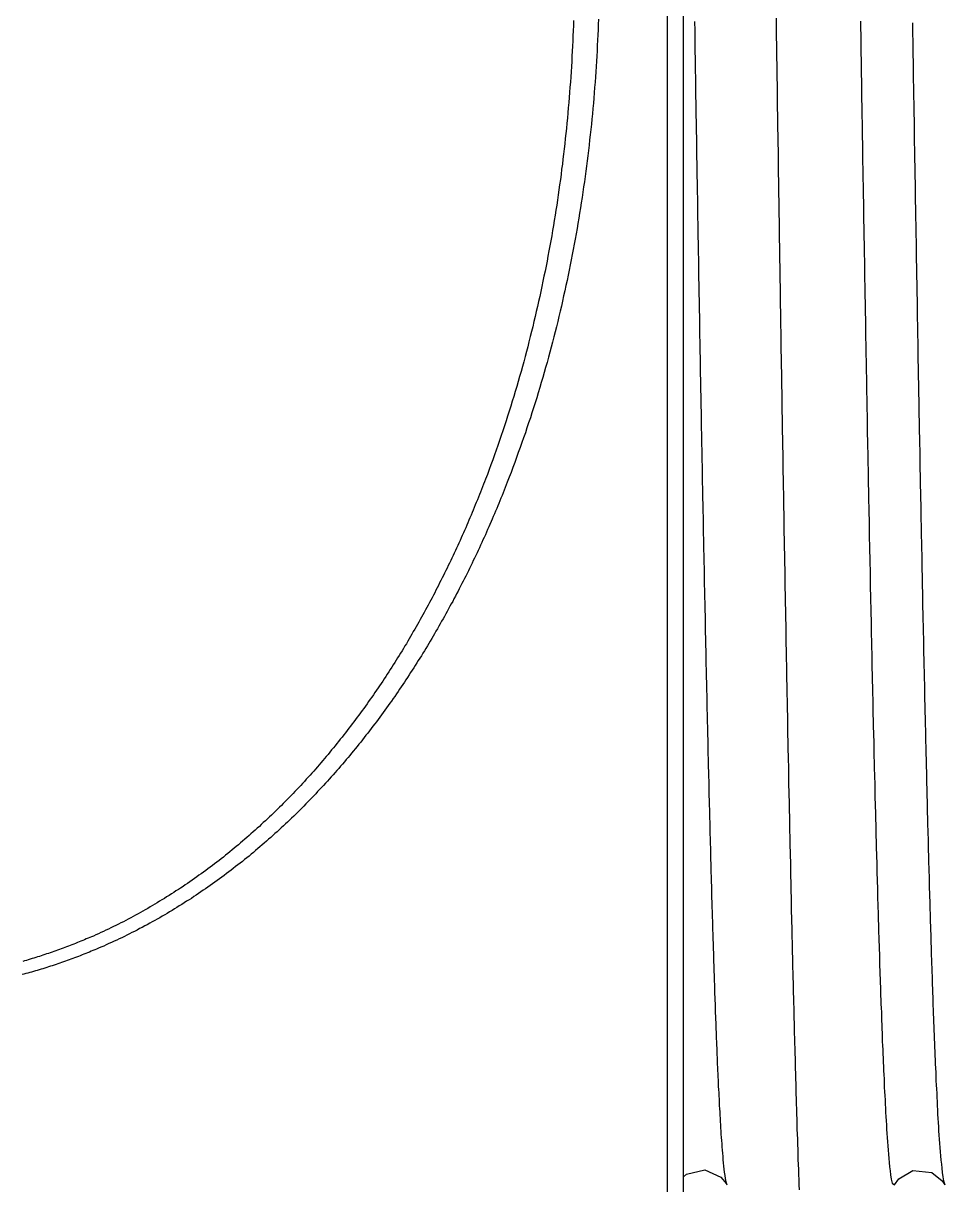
# Model space of a CAD drawing. Header units: millimetres. Extents: x 2213 to 82676, y 1050 to 28650.
# Drawn here: x 32560.68 to 32567.19, y 3473.01 to 3481.22 of the extents above; entities that cross this region are included whole.
import ezdxf

# ---------------------------------------------------------------- set-up
doc = ezdxf.new("R2010")
doc.units = ezdxf.units.MM
doc.header["$LTSCALE"] = 200
doc.linetypes.add('DASHED', pattern=[0.75, 0.5, -0.25])
doc.layers.add('A-FIX', color=5, linetype='Continuous')

# ---------------------------------------------------------------- blocks, each defined once
blk = doc.blocks.new('대변기 정면도')
at = {"linetype": 'Continuous'}
for p, q in [((14902.0583, 31284.0201), (14902.0583, 31326.2967)), ((14901.9442, 31284.2595), (14901.9442, 31326.0574))]:
    blk.add_line(p, q, dxfattribs=at)
at = {"linetype": 'DASHED'}
for points in [[(14901.2909, 31294.0467), (14901.2899, 31294.0107), (14901.2899, 31293.9747), (14901.2889, 31293.9397), (14901.2889, 31293.9037), (14901.2879, 31293.8677), (14901.2879, 31293.8327), (14901.2869, 31293.7967), (14901.2869, 31293.7607), (14901.2859, 31293.7257), (14901.2859, 31293.6897), (14901.2849, 31293.6537), (14901.2849, 31293.6177), (14901.2839, 31293.5827), (14901.2839, 31293.5467), (14901.2829, 31293.5107), (14901.2829, 31293.4757), (14901.2819, 31293.4397), (14901.2819, 31293.4037), (14901.2809, 31293.3687), (14901.2809, 31293.3327), (14901.2799, 31293.2967), (14901.2799, 31293.2617), (14901.2789, 31293.2257), (14901.2789, 31293.1897), (14901.2779, 31293.1547), (14901.2769, 31293.1187), (14901.2769, 31293.0827), (14901.2759, 31293.0477), (14901.2759, 31293.0117), (14901.2749, 31292.9757), (14901.2749, 31292.9407), (14901.2739, 31292.9047), (14901.2739, 31292.8687), (14901.2729, 31292.8337), (14901.2729, 31292.7977), (14901.2719, 31292.7617), (14901.2719, 31292.7267), (14901.2709, 31292.6907), (14901.2709, 31292.6547), (14901.2699, 31292.6197), (14901.2699, 31292.5837), (14901.2689, 31292.5477), (14901.2679, 31292.5127), (14901.2679, 31292.4767), (14901.2669, 31292.4407), (14901.2669, 31292.4057), (14901.2659, 31292.3697), (14901.2659, 31292.3337), (14901.2649, 31292.2987), (14901.2649, 31292.2627), (14901.2639, 31292.2267), (14901.2639, 31292.1917), (14901.2629, 31292.1557), (14901.2619, 31292.1197), (14901.2619, 31292.0847), (14901.2609, 31292.0487), (14901.2609, 31292.0127), (14901.2599, 31291.9777), (14901.2599, 31291.9417), (14901.2589, 31291.9057), (14901.2589, 31291.8707), (14901.2579, 31291.8347), (14901.2569, 31291.7987), (14901.2569, 31291.7637), (14901.2559, 31291.7277), (14901.2559, 31291.6917), (14901.2549, 31291.6567), (14901.2549, 31291.6207), (14901.2539, 31291.5847), (14901.2529, 31291.5497), (14901.2529, 31291.5137), (14901.2519, 31291.4777), (14901.2519, 31291.4427), (14901.2509, 31291.4067), (14901.2509, 31291.3707), (14901.2499, 31291.3357), (14901.2489, 31291.2997), (14901.2489, 31291.2637), (14901.2479, 31291.2277), (14901.2479, 31291.1927), (14901.2469, 31291.1567), (14901.2469, 31291.1207), (14901.2459, 31291.0857), (14901.2449, 31291.0497), (14901.2449, 31291.0137), (14901.2439, 31290.9787), (14901.2439, 31290.9427), (14901.2429, 31290.9067), (14901.2419, 31290.8717), (14901.2419, 31290.8357), (14901.2409, 31290.7997), (14901.2409, 31290.7647), (14901.2399, 31290.7287), (14901.2389, 31290.6927), (14901.2389, 31290.6577), (14901.2379, 31290.6217), (14901.2379, 31290.5857), (14901.2369, 31290.5507), (14901.2359, 31290.5147), (14901.2359, 31290.4787), (14901.2349, 31290.4437), (14901.2349, 31290.4077), (14901.2339, 31290.3717), (14901.2329, 31290.3367), (14901.2329, 31290.3007), (14901.2319, 31290.2647), (14901.2319, 31290.2297), (14901.2309, 31290.1937), (14901.2299, 31290.1577), (14901.2299, 31290.1227), (14901.2289, 31290.0867), (14901.2279, 31290.0507), (14901.2279, 31290.0157), (14901.2269, 31289.9797), (14901.2269, 31289.9437), (14901.2259, 31289.9087), (14901.2249, 31289.8727), (14901.2249, 31289.8367), (14901.2239, 31289.8017), (14901.2229, 31289.7657), (14901.2229, 31289.7297), (14901.2219, 31289.6947), (14901.2209, 31289.6587), (14901.2209, 31289.6227), (14901.2199, 31289.5877), (14901.2189, 31289.5517), (14901.2189, 31289.5157), (14901.2179, 31289.4807), (14901.2169, 31289.4447), (14901.2169, 31289.4087), (14901.2159, 31289.3737), (14901.2149, 31289.3377), (14901.2149, 31289.3017), (14901.2139, 31289.2667), (14901.2129, 31289.2307), (14901.2129, 31289.1947), (14901.2119, 31289.1597), (14901.2109, 31289.1237), (14901.2109, 31289.0877), (14901.2099, 31289.0527), (14901.2089, 31289.0167), (14901.2089, 31288.9807), (14901.2079, 31288.9457), (14901.2069, 31288.9097), (14901.2069, 31288.8737), (14901.2059, 31288.8387), (14901.2049, 31288.8027), (14901.2039, 31288.7667), (14901.2039, 31288.7317), (14901.2029, 31288.6957), (14901.2019, 31288.6597), (14901.2019, 31288.6247), (14901.2009, 31288.5887), (14901.1999, 31288.5527), (14901.1989, 31288.5177), (14901.1989, 31288.4817), (14901.1979, 31288.4457), (14901.1969, 31288.4107), (14901.1969, 31288.3747), (14901.1959, 31288.3387), (14901.1949, 31288.3037), (14901.1939, 31288.2677), (14901.1939, 31288.2317), (14901.1929, 31288.1967), (14901.1919, 31288.1607), (14901.1909, 31288.1247), (14901.1899, 31288.0897), (14901.1899, 31288.0537), (14901.1889, 31288.0177), (14901.1879, 31287.9827), (14901.1869, 31287.9467), (14901.1869, 31287.9107), (14901.1859, 31287.8757), (14901.1849, 31287.8397), (14901.1839, 31287.8037), (14901.1829, 31287.7687), (14901.1829, 31287.7327), (14901.1819, 31287.6967), (14901.1809, 31287.6617), (14901.1799, 31287.6257), (14901.1789, 31287.5897), (14901.1789, 31287.5547), (14901.1779, 31287.5187), (14901.1769, 31287.4827), (14901.1759, 31287.4477), (14901.1749, 31287.4117), (14901.1739, 31287.3757), (14901.1739, 31287.3407), (14901.1729, 31287.3047), (14901.1719, 31287.2687), (14901.1709, 31287.2337), (14901.1699, 31287.1977), (14901.1689, 31287.1617), (14901.1679, 31287.1267), (14901.1669, 31287.0907), (14901.1659, 31287.0547), (14901.1659, 31287.0197), (14901.1649, 31286.9837), (14901.1639, 31286.9477), (14901.1629, 31286.9127), (14901.1619, 31286.8767), (14901.1609, 31286.8407), (14901.1599, 31286.8057), (14901.1589, 31286.7697), (14901.1579, 31286.7337), (14901.1569, 31286.6987), (14901.1559, 31286.6627), (14901.1549, 31286.6267), (14901.1539, 31286.5917), (14901.1529, 31286.5557), (14901.1519, 31286.5197), (14901.1509, 31286.4847), (14901.1499, 31286.4487), (14901.1489, 31286.4127), (14901.1479, 31286.3777), (14901.1469, 31286.3417), (14901.1459, 31286.3057), (14901.1449, 31286.2707), (14901.1439, 31286.2347), (14901.1429, 31286.1987), (14901.1409, 31286.1637), (14901.1399, 31286.1277), (14901.1389, 31286.0917), (14901.1379, 31286.0567), (14901.1369, 31286.0207), (14901.1359, 31285.9847), (14901.1349, 31285.9497), (14901.1329, 31285.9137), (14901.1319, 31285.8777), (14901.1309, 31285.8427), (14901.1299, 31285.8067), (14901.1279, 31285.7707)], [(14900.3269, 31294.0147), (14900.3269, 31293.9847), (14900.3259, 31293.9557), (14900.3259, 31293.9257), (14900.3249, 31293.8967), (14900.3249, 31293.8667), (14900.3239, 31293.8377), (14900.3239, 31293.8077), (14900.3239, 31293.7787), (14900.3229, 31293.7487), (14900.3229, 31293.7187), (14900.3219, 31293.6897), (14900.3219, 31293.6597), (14900.3209, 31293.6307), (14900.3209, 31293.6007), (14900.3199, 31293.5717), (14900.3199, 31293.5417), (14900.3189, 31293.5127), (14900.3189, 31293.4827), (14900.3179, 31293.4537), (14900.3179, 31293.4237), (14900.3169, 31293.3937), (14900.3169, 31293.3647), (14900.3159, 31293.3347), (14900.3159, 31293.3057), (14900.3159, 31293.2757), (14900.3149, 31293.2467), (14900.3149, 31293.2167), (14900.3139, 31293.1877), (14900.3139, 31293.1577), (14900.3129, 31293.1287), (14900.3129, 31293.0987), (14900.3119, 31293.0687), (14900.3119, 31293.0397), (14900.3109, 31293.0097), (14900.3109, 31292.9807), (14900.3099, 31292.9507), (14900.3099, 31292.9217), (14900.3089, 31292.8917), (14900.3089, 31292.8627), (14900.3079, 31292.8327), (14900.3079, 31292.8037), (14900.3069, 31292.7737), (14900.3069, 31292.7447), (14900.3059, 31292.7147), (14900.3059, 31292.6847), (14900.3049, 31292.6557), (14900.3049, 31292.6257), (14900.3039, 31292.5967), (14900.3039, 31292.5667), (14900.3029, 31292.5377), (14900.3029, 31292.5077), (14900.3019, 31292.4787), (14900.3019, 31292.4487), (14900.3009, 31292.4197), (14900.3009, 31292.3897), (14900.2999, 31292.3597), (14900.2999, 31292.3307), (14900.2989, 31292.3007), (14900.2989, 31292.2717), (14900.2979, 31292.2417), (14900.2979, 31292.2127), (14900.2969, 31292.1827), (14900.2969, 31292.1537), (14900.2959, 31292.1237), (14900.2959, 31292.0947), (14900.2949, 31292.0647), (14900.2949, 31292.0357), (14900.2939, 31292.0057), (14900.2939, 31291.9757), (14900.2929, 31291.9467), (14900.2929, 31291.9167), (14900.2919, 31291.8877), (14900.2919, 31291.8577), (14900.2909, 31291.8287), (14900.2909, 31291.7987), (14900.2899, 31291.7697), (14900.2899, 31291.7397), (14900.2889, 31291.7107), (14900.2889, 31291.6807), (14900.2879, 31291.6507), (14900.2879, 31291.6217), (14900.2869, 31291.5917), (14900.2869, 31291.5627), (14900.2859, 31291.5327), (14900.2859, 31291.5037), (14900.2849, 31291.4737), (14900.2849, 31291.4447), (14900.2839, 31291.4147), (14900.2839, 31291.3857), (14900.2829, 31291.3557), (14900.2819, 31291.3267), (14900.2819, 31291.2967), (14900.2809, 31291.2667), (14900.2809, 31291.2377), (14900.2799, 31291.2077), (14900.2799, 31291.1787), (14900.2789, 31291.1487), (14900.2789, 31291.1197), (14900.2779, 31291.0897), (14900.2779, 31291.0607), (14900.2769, 31291.0307), (14900.2759, 31291.0017), (14900.2759, 31290.9717), (14900.2749, 31290.9417), (14900.2749, 31290.9127), (14900.2739, 31290.8827), (14900.2739, 31290.8537), (14900.2729, 31290.8237), (14900.2729, 31290.7947), (14900.2719, 31290.7647), (14900.2719, 31290.7357), (14900.2709, 31290.7057), (14900.2699, 31290.6767), (14900.2699, 31290.6467), (14900.2689, 31290.6177), (14900.2689, 31290.5877), (14900.2679, 31290.5577), (14900.2679, 31290.5287), (14900.2669, 31290.4987), (14900.2659, 31290.4697), (14900.2659, 31290.4397), (14900.2649, 31290.4107), (14900.2649, 31290.3807), (14900.2639, 31290.3517), (14900.2639, 31290.3217), (14900.2629, 31290.2927), (14900.2619, 31290.2627), (14900.2619, 31290.2327), (14900.2609, 31290.2037), (14900.2609, 31290.1737), (14900.2599, 31290.1447), (14900.2589, 31290.1147), (14900.2589, 31290.0857), (14900.2579, 31290.0557), (14900.2579, 31290.0267), (14900.2569, 31289.9967), (14900.2559, 31289.9677), (14900.2559, 31289.9377), (14900.2549, 31289.9087), (14900.2549, 31289.8787), (14900.2539, 31289.8487), (14900.2529, 31289.8197), (14900.2529, 31289.7897), (14900.2519, 31289.7607), (14900.2519, 31289.7307), (14900.2509, 31289.7017), (14900.2499, 31289.6717), (14900.2499, 31289.6427), (14900.2489, 31289.6127), (14900.2479, 31289.5837), (14900.2479, 31289.5537), (14900.2469, 31289.5247), (14900.2459, 31289.4947), (14900.2459, 31289.4647), (14900.2449, 31289.4357), (14900.2449, 31289.4057), (14900.2439, 31289.3767), (14900.2429, 31289.3467), (14900.2429, 31289.3177), (14900.2419, 31289.2877), (14900.2409, 31289.2587), (14900.2409, 31289.2287), (14900.2399, 31289.1997), (14900.2389, 31289.1697), (14900.2389, 31289.1407), (14900.2379, 31289.1107), (14900.2369, 31289.0807), (14900.2369, 31289.0517), (14900.2359, 31289.0217), (14900.2349, 31288.9927), (14900.2349, 31288.9627), (14900.2339, 31288.9337), (14900.2329, 31288.9037), (14900.2329, 31288.8747), (14900.2319, 31288.8447), (14900.2309, 31288.8157), (14900.2299, 31288.7857), (14900.2299, 31288.7567), (14900.2289, 31288.7267), (14900.2279, 31288.6967), (14900.2279, 31288.6677), (14900.2269, 31288.6377), (14900.2259, 31288.6087), (14900.2249, 31288.5787), (14900.2249, 31288.5497), (14900.2239, 31288.5197), (14900.2229, 31288.4907), (14900.2229, 31288.4607), (14900.2219, 31288.4317), (14900.2209, 31288.4017), (14900.2199, 31288.3727), (14900.2199, 31288.3427), (14900.2189, 31288.3127), (14900.2179, 31288.2837), (14900.2169, 31288.2537), (14900.2169, 31288.2247), (14900.2159, 31288.1947), (14900.2149, 31288.1657), (14900.2139, 31288.1357), (14900.2129, 31288.1067), (14900.2129, 31288.0767), (14900.2119, 31288.0477), (14900.2109, 31288.0177), (14900.2099, 31287.9887), (14900.2089, 31287.9587), (14900.2089, 31287.9297), (14900.2079, 31287.8997), (14900.2069, 31287.8697), (14900.2059, 31287.8407), (14900.2049, 31287.8107), (14900.2039, 31287.7817), (14900.2039, 31287.7517), (14900.2029, 31287.7227), (14900.2019, 31287.6927), (14900.2009, 31287.6637), (14900.1999, 31287.6337), (14900.1989, 31287.6047), (14900.1979, 31287.5747), (14900.1969, 31287.5457), (14900.1969, 31287.5157), (14900.1959, 31287.4857), (14900.1949, 31287.4567), (14900.1939, 31287.4267), (14900.1929, 31287.3977), (14900.1919, 31287.3677), (14900.1909, 31287.3387), (14900.1899, 31287.3087), (14900.1889, 31287.2797), (14900.1879, 31287.2497), (14900.1869, 31287.2207), (14900.1859, 31287.1907), (14900.1849, 31287.1617), (14900.1839, 31287.1317), (14900.1829, 31287.1027), (14900.1819, 31287.0727), (14900.1809, 31287.0437), (14900.1799, 31287.0137), (14900.1789, 31286.9837), (14900.1779, 31286.9547), (14900.1769, 31286.9247), (14900.1749, 31286.8957), (14900.1739, 31286.8657), (14900.1729, 31286.8367), (14900.1719, 31286.8067), (14900.1709, 31286.7777), (14900.1699, 31286.7477), (14900.1679, 31286.7187), (14900.1669, 31286.6887), (14900.1659, 31286.6597), (14900.1649, 31286.6297), (14900.1629, 31286.6007), (14900.1619, 31286.5707), (14900.1609, 31286.5417), (14900.1589, 31286.5117), (14900.1579, 31286.4827), (14900.1559, 31286.4527), (14900.1549, 31286.4237), (14900.1529, 31286.3937), (14900.1519, 31286.3647), (14900.1499, 31286.3347), (14900.1489, 31286.3057), (14900.1469, 31286.2757), (14900.1449, 31286.2467), (14900.1429, 31286.2167), (14900.1419, 31286.1877), (14900.1399, 31286.1577), (14900.1379, 31286.1287), (14900.1359, 31286.0987), (14900.1339, 31286.0697), (14900.1309, 31286.0397), (14900.1289, 31286.0107), (14900.1259, 31285.9807), (14900.1229, 31285.9517), (14900.1199, 31285.9227), (14900.1159, 31285.8937), (14900.1119, 31285.8637), (14900.1079, 31285.8347), (14900.0989, 31285.8067)], [(14900.6949, 31294.0267), (14900.6939, 31293.9967), (14900.6939, 31293.9677), (14900.6929, 31293.9377), (14900.6929, 31293.9087), (14900.6919, 31293.8787), (14900.6919, 31293.8487), (14900.6909, 31293.8197), (14900.6909, 31293.7897), (14900.6899, 31293.7607), (14900.6899, 31293.7307), (14900.6899, 31293.7017), (14900.6889, 31293.6717), (14900.6889, 31293.6427), (14900.6879, 31293.6127), (14900.6879, 31293.5837), (14900.6869, 31293.5537), (14900.6869, 31293.5237), (14900.6859, 31293.4947), (14900.6859, 31293.4647), (14900.6849, 31293.4357), (14900.6849, 31293.4057), (14900.6839, 31293.3767), (14900.6839, 31293.3467), (14900.6829, 31293.3177), (14900.6829, 31293.2877), (14900.6829, 31293.2587), (14900.6819, 31293.2287), (14900.6819, 31293.1987), (14900.6809, 31293.1697), (14900.6809, 31293.1397), (14900.6799, 31293.1107), (14900.6799, 31293.0807), (14900.6789, 31293.0517), (14900.6789, 31293.0217), (14900.6779, 31292.9927), (14900.6779, 31292.9627), (14900.6769, 31292.9337), (14900.6769, 31292.9037), (14900.6759, 31292.8747), (14900.6759, 31292.8447), (14900.6749, 31292.8147), (14900.6749, 31292.7857), (14900.6739, 31292.7557), (14900.6739, 31292.7267), (14900.6729, 31292.6967), (14900.6729, 31292.6677), (14900.6719, 31292.6377), (14900.6719, 31292.6087), (14900.6709, 31292.5787), (14900.6709, 31292.5497), (14900.6699, 31292.5197), (14900.6699, 31292.4897), (14900.6689, 31292.4607), (14900.6689, 31292.4307), (14900.6679, 31292.4017), (14900.6679, 31292.3717), (14900.6669, 31292.3427), (14900.6669, 31292.3127), (14900.6659, 31292.2837), (14900.6659, 31292.2537), (14900.6649, 31292.2247), (14900.6649, 31292.1947), (14900.6639, 31292.1657), (14900.6639, 31292.1357), (14900.6629, 31292.1057), (14900.6629, 31292.0767), (14900.6619, 31292.0467), (14900.6619, 31292.0177), (14900.6609, 31291.9877), (14900.6609, 31291.9587), (14900.6599, 31291.9287), (14900.6599, 31291.8997), (14900.6589, 31291.8697), (14900.6589, 31291.8407), (14900.6579, 31291.8107), (14900.6579, 31291.7807), (14900.6569, 31291.7517), (14900.6569, 31291.7217), (14900.6559, 31291.6927), (14900.6559, 31291.6627), (14900.6549, 31291.6337), (14900.6549, 31291.6037), (14900.6539, 31291.5747), (14900.6539, 31291.5447), (14900.6529, 31291.5157), (14900.6529, 31291.4857), (14900.6519, 31291.4567), (14900.6519, 31291.4267), (14900.6509, 31291.3967), (14900.6499, 31291.3677), (14900.6499, 31291.3377), (14900.6489, 31291.3087), (14900.6489, 31291.2787), (14900.6479, 31291.2497), (14900.6479, 31291.2197), (14900.6469, 31291.1907), (14900.6469, 31291.1607), (14900.6459, 31291.1317), (14900.6459, 31291.1017), (14900.6449, 31291.0717), (14900.6449, 31291.0427), (14900.6439, 31291.0127), (14900.6429, 31290.9837), (14900.6429, 31290.9537), (14900.6419, 31290.9247), (14900.6419, 31290.8947), (14900.6409, 31290.8657), (14900.6409, 31290.8357), (14900.6399, 31290.8067), (14900.6399, 31290.7767), (14900.6389, 31290.7477), (14900.6379, 31290.7177), (14900.6379, 31290.6877), (14900.6369, 31290.6587), (14900.6369, 31290.6287), (14900.6359, 31290.5997), (14900.6359, 31290.5697), (14900.6349, 31290.5407), (14900.6339, 31290.5107), (14900.6339, 31290.4817), (14900.6329, 31290.4517), (14900.6329, 31290.4227), (14900.6319, 31290.3927), (14900.6319, 31290.3627), (14900.6309, 31290.3337), (14900.6299, 31290.3037), (14900.6299, 31290.2747), (14900.6289, 31290.2447), (14900.6289, 31290.2157), (14900.6279, 31290.1857), (14900.6269, 31290.1567), (14900.6269, 31290.1267), (14900.6259, 31290.0977), (14900.6259, 31290.0677), (14900.6249, 31290.0387), (14900.6249, 31290.0087), (14900.6239, 31289.9787), (14900.6229, 31289.9497), (14900.6229, 31289.9197), (14900.6219, 31289.8907), (14900.6209, 31289.8607), (14900.6209, 31289.8317), (14900.6199, 31289.8017), (14900.6199, 31289.7727), (14900.6189, 31289.7427), (14900.6179, 31289.7137), (14900.6179, 31289.6837), (14900.6169, 31289.6547), (14900.6169, 31289.6247), (14900.6159, 31289.5947), (14900.6149, 31289.5657), (14900.6149, 31289.5357), (14900.6139, 31289.5067), (14900.6129, 31289.4767), (14900.6129, 31289.4477), (14900.6119, 31289.4177), (14900.6109, 31289.3887), (14900.6109, 31289.3587), (14900.6099, 31289.3297), (14900.6099, 31289.2997), (14900.6089, 31289.2707), (14900.6079, 31289.2407), (14900.6079, 31289.2107), (14900.6069, 31289.1817), (14900.6059, 31289.1517), (14900.6059, 31289.1227), (14900.6049, 31289.0927), (14900.6039, 31289.0637), (14900.6039, 31289.0337), (14900.6029, 31289.0047), (14900.6019, 31288.9747), (14900.6009, 31288.9457), (14900.6009, 31288.9157), (14900.5999, 31288.8867), (14900.5989, 31288.8567), (14900.5989, 31288.8267), (14900.5979, 31288.7977), (14900.5969, 31288.7677), (14900.5969, 31288.7387), (14900.5959, 31288.7087), (14900.5949, 31288.6797), (14900.5939, 31288.6497), (14900.5939, 31288.6207), (14900.5929, 31288.5907), (14900.5919, 31288.5617), (14900.5919, 31288.5317), (14900.5909, 31288.5027), (14900.5899, 31288.4727), (14900.5889, 31288.4427), (14900.5889, 31288.4137), (14900.5879, 31288.3837), (14900.5869, 31288.3547), (14900.5859, 31288.3247), (14900.5859, 31288.2957), (14900.5849, 31288.2657), (14900.5839, 31288.2367), (14900.5829, 31288.2067), (14900.5829, 31288.1777), (14900.5819, 31288.1477), (14900.5809, 31288.1187), (14900.5799, 31288.0887), (14900.5789, 31288.0587), (14900.5789, 31288.0297), (14900.5779, 31287.9997), (14900.5769, 31287.9707), (14900.5759, 31287.9407), (14900.5749, 31287.9117), (14900.5749, 31287.8817), (14900.5739, 31287.8527), (14900.5729, 31287.8227), (14900.5719, 31287.7937), (14900.5709, 31287.7637), (14900.5699, 31287.7347), (14900.5689, 31287.7047), (14900.5689, 31287.6757), (14900.5679, 31287.6457), (14900.5669, 31287.6157), (14900.5659, 31287.5867), (14900.5649, 31287.5567), (14900.5639, 31287.5277), (14900.5629, 31287.4977), (14900.5619, 31287.4687), (14900.5609, 31287.4387), (14900.5599, 31287.4097), (14900.5599, 31287.3797), (14900.5589, 31287.3507), (14900.5579, 31287.3207), (14900.5569, 31287.2917), (14900.5559, 31287.2617), (14900.5549, 31287.2327), (14900.5539, 31287.2027), (14900.5529, 31287.1727), (14900.5519, 31287.1437), (14900.5509, 31287.1137), (14900.5499, 31287.0847), (14900.5489, 31287.0547), (14900.5469, 31287.0257), (14900.5459, 31286.9957), (14900.5449, 31286.9667), (14900.5439, 31286.9367), (14900.5429, 31286.9077), (14900.5419, 31286.8777), (14900.5409, 31286.8487), (14900.5399, 31286.8187), (14900.5389, 31286.7897), (14900.5369, 31286.7597), (14900.5359, 31286.7307), (14900.5349, 31286.7007), (14900.5339, 31286.6717), (14900.5319, 31286.6417), (14900.5309, 31286.6127), (14900.5299, 31286.5827), (14900.5279, 31286.5537), (14900.5269, 31286.5237), (14900.5259, 31286.4937), (14900.5239, 31286.4647), (14900.5229, 31286.4347), (14900.5209, 31286.4057), (14900.5199, 31286.3757), (14900.5179, 31286.3467), (14900.5169, 31286.3167), (14900.5149, 31286.2877), (14900.5129, 31286.2577), (14900.5109, 31286.2287), (14900.5099, 31286.1987), (14900.5079, 31286.1697), (14900.5059, 31286.1397), (14900.5039, 31286.1107), (14900.5019, 31286.0817), (14900.4989, 31286.0517), (14900.4969, 31286.0227), (14900.4939, 31285.9927), (14900.4919, 31285.9637), (14900.4889, 31285.9337), (14900.4849, 31285.9047), (14900.4819, 31285.8757), (14900.4769, 31285.8457), (14900.4709, 31285.8177), (14900.4539, 31285.8067)], [(14902.5459, 31294.0397), (14902.5469, 31294.0027), (14902.5489, 31293.9657), (14902.5499, 31293.9287), (14902.5519, 31293.8907), (14902.5539, 31293.8537), (14902.5559, 31293.8167), (14902.5579, 31293.7797), (14902.5599, 31293.7427), (14902.5619, 31293.7057), (14902.5649, 31293.6687), (14902.5669, 31293.6317), (14902.5699, 31293.5947), (14902.5729, 31293.5567), (14902.5759, 31293.5197), (14902.5789, 31293.4827), (14902.5819, 31293.4457), (14902.5849, 31293.4087), (14902.5889, 31293.3717), (14902.5919, 31293.3347), (14902.5959, 31293.2977), (14902.5999, 31293.2607), (14902.6039, 31293.2237), (14902.6079, 31293.1867), (14902.6119, 31293.1497), (14902.6159, 31293.1127), (14902.6209, 31293.0757), (14902.6259, 31293.0387), (14902.6299, 31293.0017), (14902.6349, 31292.9657), (14902.6399, 31292.9287), (14902.6449, 31292.8917), (14902.6509, 31292.8547), (14902.6559, 31292.8177), (14902.6609, 31292.7807), (14902.6669, 31292.7437), (14902.6729, 31292.7077), (14902.6789, 31292.6707), (14902.6849, 31292.6337), (14902.6909, 31292.5967), (14902.6969, 31292.5607), (14902.7039, 31292.5237), (14902.7099, 31292.4867), (14902.7169, 31292.4507), (14902.7239, 31292.4137), (14902.7309, 31292.3767), (14902.7379, 31292.3407), (14902.7449, 31292.3037), (14902.7529, 31292.2677), (14902.7599, 31292.2307), (14902.7679, 31292.1947), (14902.7759, 31292.1577), (14902.7829, 31292.1217), (14902.7919, 31292.0857), (14902.7999, 31292.0487), (14902.8079, 31292.0127), (14902.8169, 31291.9767), (14902.8249, 31291.9407), (14902.8339, 31291.9037), (14902.8429, 31291.8677), (14902.8519, 31291.8317), (14902.8609, 31291.7957), (14902.8699, 31291.7597), (14902.8799, 31291.7237), (14902.8889, 31291.6877), (14902.8989, 31291.6517), (14902.9089, 31291.6157), (14902.9189, 31291.5797), (14902.9289, 31291.5447), (14902.9389, 31291.5087), (14902.9499, 31291.4727), (14902.9609, 31291.4377), (14902.9709, 31291.4017), (14902.9819, 31291.3657), (14902.9929, 31291.3307), (14903.0039, 31291.2947), (14903.0159, 31291.2597), (14903.0269, 31291.2247), (14903.0389, 31291.1887), (14903.0509, 31291.1537), (14903.0619, 31291.1187), (14903.0749, 31291.0837), (14903.0869, 31291.0487), (14903.0989, 31291.0137), (14903.1119, 31290.9787), (14903.1239, 31290.9437), (14903.1369, 31290.9087), (14903.1499, 31290.8737), (14903.1629, 31290.8387), (14903.1759, 31290.8047), (14903.1899, 31290.7697)], [(14902.7219, 31294.0317), (14902.7229, 31293.9957), (14902.7249, 31293.9587), (14902.7259, 31293.9227), (14902.7279, 31293.8867), (14902.7289, 31293.8497), (14902.7309, 31293.8137), (14902.7329, 31293.7777), (14902.7349, 31293.7407), (14902.7369, 31293.7047), (14902.7389, 31293.6687), (14902.7419, 31293.6317), (14902.7439, 31293.5957), (14902.7469, 31293.5597), (14902.7499, 31293.5227), (14902.7529, 31293.4867), (14902.7559, 31293.4507), (14902.7589, 31293.4137), (14902.7619, 31293.3777), (14902.7649, 31293.3417), (14902.7689, 31293.3057), (14902.7719, 31293.2687), (14902.7759, 31293.2327), (14902.7799, 31293.1967), (14902.7839, 31293.1607), (14902.7879, 31293.1237), (14902.7919, 31293.0877), (14902.7969, 31293.0517), (14902.8009, 31293.0157), (14902.8059, 31292.9797), (14902.8099, 31292.9437), (14902.8149, 31292.9067), (14902.8199, 31292.8707), (14902.8249, 31292.8347), (14902.8299, 31292.7987), (14902.8359, 31292.7627), (14902.8409, 31292.7267), (14902.8469, 31292.6907), (14902.8519, 31292.6547), (14902.8579, 31292.6187), (14902.8639, 31292.5827), (14902.8699, 31292.5467), (14902.8759, 31292.5107), (14902.8829, 31292.4747), (14902.8889, 31292.4387), (14902.8959, 31292.4027), (14902.9029, 31292.3667), (14902.9089, 31292.3317), (14902.9159, 31292.2957), (14902.9229, 31292.2597), (14902.9309, 31292.2237), (14902.9379, 31292.1887), (14902.9459, 31292.1527), (14902.9529, 31292.1167), (14902.9609, 31292.0817), (14902.9689, 31292.0457), (14902.9769, 31292.0097), (14902.9849, 31291.9747), (14902.9929, 31291.9387), (14903.0019, 31291.9037), (14903.0099, 31291.8677), (14903.0189, 31291.8327), (14903.0279, 31291.7977), (14903.0369, 31291.7617), (14903.0459, 31291.7267), (14903.0549, 31291.6917), (14903.0639, 31291.6567), (14903.0739, 31291.6207), (14903.0829, 31291.5857), (14903.0929, 31291.5507), (14903.1029, 31291.5157), (14903.1129, 31291.4807), (14903.1229, 31291.4457), (14903.1339, 31291.4107), (14903.1439, 31291.3757), (14903.1549, 31291.3407), (14903.1659, 31291.3067), (14903.1759, 31291.2717), (14903.1879, 31291.2367), (14903.1989, 31291.2027), (14903.2099, 31291.1677), (14903.2209, 31291.1327), (14903.2329, 31291.0987), (14903.2449, 31291.0647), (14903.2569, 31291.0297), (14903.2689, 31290.9957), (14903.2809, 31290.9617), (14903.2929, 31290.9267), (14903.3059, 31290.8927), (14903.3179, 31290.8587), (14903.3309, 31290.8247), (14903.3439, 31290.7907)], [(14901.8669, 31294.0237), (14901.8669, 31294.0017), (14901.8659, 31293.9787), (14901.8659, 31293.9567), (14901.8659, 31293.9337), (14901.8649, 31293.9107), (14901.8649, 31293.8887), (14901.8649, 31293.8657), (14901.8639, 31293.8437), (14901.8639, 31293.8207), (14901.8639, 31293.7987), (14901.8629, 31293.7757), (14901.8629, 31293.7537), (14901.8629, 31293.7307), (14901.8619, 31293.7087), (14901.8619, 31293.6857), (14901.8619, 31293.6637), (14901.8609, 31293.6407), (14901.8609, 31293.6187), (14901.8599, 31293.5957), (14901.8599, 31293.5737), (14901.8599, 31293.5507), (14901.8589, 31293.5287), (14901.8589, 31293.5057), (14901.8589, 31293.4827), (14901.8579, 31293.4607), (14901.8579, 31293.4377), (14901.8579, 31293.4157), (14901.8569, 31293.3927), (14901.8569, 31293.3707), (14901.8569, 31293.3477), (14901.8559, 31293.3257), (14901.8559, 31293.3027), (14901.8549, 31293.2807), (14901.8549, 31293.2577), (14901.8549, 31293.2357), (14901.8539, 31293.2127), (14901.8539, 31293.1907), (14901.8539, 31293.1677), (14901.8529, 31293.1457), (14901.8529, 31293.1227), (14901.8529, 31293.1007), (14901.8519, 31293.0777), (14901.8519, 31293.0547), (14901.8509, 31293.0327), (14901.8509, 31293.0097), (14901.8509, 31292.9877), (14901.8499, 31292.9647), (14901.8499, 31292.9427), (14901.8499, 31292.9197), (14901.8489, 31292.8977), (14901.8489, 31292.8747), (14901.8489, 31292.8527), (14901.8479, 31292.8297), (14901.8479, 31292.8077), (14901.8469, 31292.7847), (14901.8469, 31292.7627), (14901.8469, 31292.7397), (14901.8459, 31292.7177), (14901.8459, 31292.6947), (14901.8459, 31292.6727), (14901.8449, 31292.6497), (14901.8449, 31292.6267), (14901.8439, 31292.6047), (14901.8439, 31292.5817), (14901.8439, 31292.5597), (14901.8429, 31292.5367), (14901.8429, 31292.5147), (14901.8429, 31292.4917), (14901.8419, 31292.4697), (14901.8419, 31292.4467), (14901.8409, 31292.4247), (14901.8409, 31292.4017), (14901.8409, 31292.3797), (14901.8399, 31292.3567), (14901.8399, 31292.3347), (14901.8399, 31292.3117), (14901.8389, 31292.2897), (14901.8389, 31292.2667), (14901.8379, 31292.2447), (14901.8379, 31292.2217), (14901.8379, 31292.1987), (14901.8369, 31292.1767), (14901.8369, 31292.1537), (14901.8359, 31292.1317), (14901.8359, 31292.1087), (14901.8359, 31292.0867), (14901.8349, 31292.0637), (14901.8349, 31292.0417), (14901.8349, 31292.0187), (14901.8339, 31291.9967), (14901.8339, 31291.9737), (14901.8329, 31291.9517), (14901.8329, 31291.9287), (14901.8329, 31291.9067), (14901.8319, 31291.8837), (14901.8319, 31291.8617), (14901.8309, 31291.8387), (14901.8309, 31291.8167), (14901.8309, 31291.7937), (14901.8299, 31291.7707), (14901.8299, 31291.7487), (14901.8289, 31291.7257), (14901.8289, 31291.7037), (14901.8289, 31291.6807), (14901.8279, 31291.6587), (14901.8279, 31291.6357), (14901.8269, 31291.6137), (14901.8269, 31291.5907), (14901.8269, 31291.5687), (14901.8259, 31291.5457), (14901.8259, 31291.5237), (14901.8249, 31291.5007), (14901.8249, 31291.4787), (14901.8249, 31291.4557), (14901.8239, 31291.4337), (14901.8239, 31291.4107), (14901.8229, 31291.3887), (14901.8229, 31291.3657), (14901.8229, 31291.3437), (14901.8219, 31291.3207), (14901.8219, 31291.2977), (14901.8209, 31291.2757), (14901.8209, 31291.2527), (14901.8209, 31291.2307), (14901.8199, 31291.2077), (14901.8199, 31291.1857), (14901.8189, 31291.1627), (14901.8189, 31291.1407), (14901.8179, 31291.1177), (14901.8179, 31291.0957), (14901.8179, 31291.0727), (14901.8169, 31291.0507), (14901.8169, 31291.0277), (14901.8159, 31291.0057), (14901.8159, 31290.9827), (14901.8159, 31290.9607), (14901.8149, 31290.9377), (14901.8149, 31290.9157), (14901.8139, 31290.8927), (14901.8139, 31290.8697), (14901.8129, 31290.8477), (14901.8129, 31290.8247), (14901.8129, 31290.8027), (14901.8119, 31290.7797), (14901.8119, 31290.7577), (14901.8109, 31290.7347), (14901.8109, 31290.7127), (14901.8099, 31290.6897), (14901.8099, 31290.6677), (14901.8099, 31290.6447), (14901.8089, 31290.6227), (14901.8089, 31290.5997), (14901.8079, 31290.5777), (14901.8079, 31290.5547), (14901.8069, 31290.5327), (14901.8069, 31290.5097), (14901.8069, 31290.4877), (14901.8059, 31290.4647), (14901.8059, 31290.4417), (14901.8049, 31290.4197), (14901.8049, 31290.3967), (14901.8039, 31290.3747), (14901.8039, 31290.3517), (14901.8029, 31290.3297), (14901.8029, 31290.3067), (14901.8029, 31290.2847), (14901.8019, 31290.2617), (14901.8019, 31290.2397), (14901.8009, 31290.2167), (14901.8009, 31290.1947), (14901.7999, 31290.1717), (14901.7999, 31290.1497), (14901.7989, 31290.1267), (14901.7989, 31290.1047), (14901.7989, 31290.0817), (14901.7979, 31290.0597), (14901.7979, 31290.0367), (14901.7969, 31290.0147), (14901.7969, 31289.9917), (14901.7959, 31289.9687), (14901.7959, 31289.9467), (14901.7949, 31289.9237), (14901.7949, 31289.9017), (14901.7939, 31289.8787), (14901.7939, 31289.8567), (14901.7929, 31289.8337), (14901.7929, 31289.8117), (14901.7929, 31289.7887), (14901.7919, 31289.7667), (14901.7919, 31289.7437), (14901.7909, 31289.7217), (14901.7909, 31289.6987), (14901.7899, 31289.6767), (14901.7899, 31289.6537), (14901.7889, 31289.6317), (14901.7889, 31289.6087), (14901.7879, 31289.5867), (14901.7879, 31289.5637), (14901.7869, 31289.5417), (14901.7869, 31289.5187), (14901.7859, 31289.4957), (14901.7859, 31289.4737), (14901.7849, 31289.4507), (14901.7849, 31289.4287), (14901.7839, 31289.4057), (14901.7839, 31289.3837), (14901.7829, 31289.3607), (14901.7829, 31289.3387), (14901.7819, 31289.3157), (14901.7819, 31289.2937), (14901.7809, 31289.2707), (14901.7809, 31289.2487), (14901.7799, 31289.2257), (14901.7799, 31289.2037), (14901.7789, 31289.1807), (14901.7789, 31289.1587), (14901.7779, 31289.1357), (14901.7779, 31289.1137), (14901.7769, 31289.0907), (14901.7769, 31289.0687), (14901.7759, 31289.0457), (14901.7759, 31289.0227), (14901.7749, 31289.0007), (14901.7749, 31288.9777), (14901.7739, 31288.9557), (14901.7739, 31288.9327), (14901.7729, 31288.9107), (14901.7729, 31288.8877), (14901.7719, 31288.8657), (14901.7719, 31288.8427), (14901.7709, 31288.8207), (14901.7709, 31288.7977), (14901.7699, 31288.7757), (14901.7699, 31288.7527), (14901.7689, 31288.7307), (14901.7679, 31288.7077), (14901.7679, 31288.6857), (14901.7669, 31288.6627), (14901.7669, 31288.6407), (14901.7659, 31288.6177), (14901.7659, 31288.5957), (14901.7649, 31288.5727), (14901.7649, 31288.5497), (14901.7639, 31288.5277), (14901.7629, 31288.5047), (14901.7629, 31288.4827), (14901.7619, 31288.4597), (14901.7619, 31288.4377), (14901.7609, 31288.4147), (14901.7609, 31288.3927), (14901.7599, 31288.3697), (14901.7599, 31288.3477), (14901.7589, 31288.3247), (14901.7579, 31288.3027), (14901.7579, 31288.2797), (14901.7569, 31288.2577), (14901.7569, 31288.2347), (14901.7559, 31288.2127), (14901.7549, 31288.1897), (14901.7549, 31288.1677), (14901.7539, 31288.1447), (14901.7539, 31288.1227), (14901.7529, 31288.0997), (14901.7519, 31288.0777), (14901.7519, 31288.0547), (14901.7509, 31288.0317), (14901.7509, 31288.0097), (14901.7499, 31287.9867), (14901.7489, 31287.9647), (14901.7489, 31287.9417), (14901.7479, 31287.9197), (14901.7479, 31287.8967), (14901.7469, 31287.8747), (14901.7459, 31287.8517), (14901.7459, 31287.8297), (14901.7449, 31287.8067), (14901.7439, 31287.7847), (14901.7439, 31287.7617), (14901.7429, 31287.7397), (14901.7419, 31287.7167), (14901.7419, 31287.6947), (14901.7409, 31287.6717), (14901.7399, 31287.6497), (14901.7399, 31287.6267), (14901.7389, 31287.6047), (14901.7379, 31287.5817), (14901.7379, 31287.5597), (14901.7369, 31287.5367), (14901.7359, 31287.5147), (14901.7359, 31287.4917), (14901.7349, 31287.4687), (14901.7339, 31287.4467), (14901.7329, 31287.4237), (14901.7329, 31287.4017), (14901.7319, 31287.3787), (14901.7309, 31287.3567), (14901.7309, 31287.3337), (14901.7299, 31287.3117), (14901.7289, 31287.2887), (14901.7279, 31287.2667), (14901.7279, 31287.2437), (14901.7269, 31287.2217), (14901.7259, 31287.1987), (14901.7249, 31287.1767), (14901.7249, 31287.1537), (14901.7239, 31287.1317), (14901.7229, 31287.1087), (14901.7219, 31287.0867), (14901.7209, 31287.0637), (14901.7209, 31287.0417), (14901.7199, 31287.0187), (14901.7189, 31286.9967), (14901.7179, 31286.9737), (14901.7169, 31286.9517), (14901.7159, 31286.9287), (14901.7159, 31286.9067), (14901.7149, 31286.8837), (14901.7139, 31286.8617), (14901.7129, 31286.8387), (14901.7119, 31286.8167), (14901.7109, 31286.7937), (14901.7099, 31286.7707), (14901.7089, 31286.7487), (14901.7089, 31286.7257), (14901.7079, 31286.7037), (14901.7069, 31286.6807), (14901.7059, 31286.6587), (14901.7049, 31286.6357), (14901.7039, 31286.6137), (14901.7029, 31286.5907), (14901.7019, 31286.5687), (14901.7009, 31286.5457), (14901.6999, 31286.5237), (14901.6989, 31286.5007), (14901.6969, 31286.4787), (14901.6959, 31286.4557), (14901.6949, 31286.4337), (14901.6939, 31286.4107), (14901.6929, 31286.3887), (14901.6919, 31286.3657), (14901.6909, 31286.3437), (14901.6889, 31286.3207), (14901.6879, 31286.2987), (14901.6869, 31286.2757), (14901.6859, 31286.2537), (14901.6839, 31286.2307), (14901.6829, 31286.2087), (14901.6809, 31286.1857), (14901.6799, 31286.1637), (14901.6779, 31286.1407), (14901.6769, 31286.1187), (14901.6749, 31286.0967), (14901.6739, 31286.0737), (14901.6719, 31286.0517), (14901.6699, 31286.0287), (14901.6679, 31286.0067), (14901.6659, 31285.9837), (14901.6639, 31285.9617), (14901.6619, 31285.9387), (14901.6589, 31285.9167), (14901.6569, 31285.8947), (14901.6529, 31285.8717), (14901.6499, 31285.8497), (14901.6459, 31285.8277), (14901.6389, 31285.8067)], [(14903.1899, 31290.7697), (14903.1969, 31290.7507), (14903.2049, 31290.7317), (14903.2119, 31290.7137), (14903.2189, 31290.6947), (14903.2269, 31290.6757), (14903.2349, 31290.6577), (14903.2419, 31290.6387), (14903.2499, 31290.6197), (14903.2579, 31290.6017), (14903.2649, 31290.5827), (14903.2729, 31290.5647), (14903.2809, 31290.5457), (14903.2889, 31290.5277), (14903.2969, 31290.5087), (14903.3049, 31290.4907), (14903.3129, 31290.4717), (14903.3209, 31290.4537), (14903.3289, 31290.4347), (14903.3369, 31290.4167), (14903.3449, 31290.3977), (14903.3539, 31290.3797), (14903.3619, 31290.3617), (14903.3699, 31290.3427), (14903.3789, 31290.3247), (14903.3869, 31290.3067), (14903.3959, 31290.2877), (14903.4039, 31290.2697), (14903.4129, 31290.2517), (14903.4209, 31290.2337), (14903.4299, 31290.2157), (14903.4389, 31290.1967), (14903.4479, 31290.1787), (14903.4569, 31290.1607), (14903.4649, 31290.1427), (14903.4739, 31290.1247), (14903.4829, 31290.1067), (14903.4919, 31290.0887), (14903.5019, 31290.0707), (14903.5109, 31290.0527), (14903.5199, 31290.0347), (14903.5289, 31290.0167), (14903.5379, 31289.9987), (14903.5479, 31289.9817), (14903.5569, 31289.9637), (14903.5669, 31289.9457), (14903.5759, 31289.9277), (14903.5859, 31289.9097), (14903.5949, 31289.8927), (14903.6049, 31289.8747), (14903.6139, 31289.8567), (14903.6239, 31289.8397), (14903.6339, 31289.8217), (14903.6439, 31289.8037), (14903.6539, 31289.7867), (14903.6639, 31289.7687), (14903.6739, 31289.7517), (14903.6839, 31289.7337), (14903.6939, 31289.7167), (14903.7039, 31289.6987), (14903.7139, 31289.6817), (14903.7239, 31289.6647), (14903.7349, 31289.6467), (14903.7449, 31289.6297), (14903.7549, 31289.6127), (14903.7659, 31289.5947), (14903.7759, 31289.5777), (14903.7869, 31289.5607), (14903.7969, 31289.5437), (14903.8079, 31289.5267), (14903.8189, 31289.5097), (14903.8289, 31289.4927), (14903.8399, 31289.4757), (14903.8509, 31289.4587), (14903.8619, 31289.4417), (14903.8729, 31289.4247), (14903.8839, 31289.4077), (14903.8949, 31289.3907), (14903.9059, 31289.3737), (14903.9169, 31289.3567), (14903.9289, 31289.3407), (14903.9399, 31289.3237), (14903.9509, 31289.3067), (14903.9619, 31289.2907), (14903.9739, 31289.2737), (14903.9849, 31289.2567), (14903.9969, 31289.2407), (14904.0089, 31289.2237), (14904.0199, 31289.2077), (14904.0319, 31289.1917), (14904.0439, 31289.1747), (14904.0549, 31289.1587), (14904.0669, 31289.1427), (14904.0789, 31289.1257), (14904.0909, 31289.1097), (14904.1029, 31289.0937), (14904.1149, 31289.0777), (14904.1269, 31289.0617), (14904.1389, 31289.0457), (14904.1519, 31289.0297), (14904.1639, 31289.0137), (14904.1759, 31288.9977), (14904.1889, 31288.9817), (14904.2009, 31288.9657), (14904.2139, 31288.9497), (14904.2259, 31288.9337), (14904.2389, 31288.9177), (14904.2509, 31288.9027), (14904.2639, 31288.8867), (14904.2769, 31288.8717), (14904.2899, 31288.8557), (14904.3019, 31288.8397), (14904.3149, 31288.8247), (14904.3279, 31288.8097), (14904.3409, 31288.7937), (14904.3539, 31288.7787), (14904.3679, 31288.7637), (14904.3809, 31288.7477), (14904.3939, 31288.7327), (14904.4069, 31288.7177), (14904.4209, 31288.7027), (14904.4339, 31288.6877), (14904.4479, 31288.6727), (14904.4609, 31288.6577), (14904.4749, 31288.6427), (14904.4879, 31288.6277), (14904.5019, 31288.6127), (14904.5159, 31288.5977), (14904.5299, 31288.5837), (14904.5429, 31288.5687), (14904.5569, 31288.5537), (14904.5709, 31288.5397), (14904.5849, 31288.5247), (14904.5989, 31288.5107), (14904.6129, 31288.4967), (14904.6279, 31288.4817), (14904.6419, 31288.4677), (14904.6559, 31288.4537), (14904.6699, 31288.4387), (14904.6849, 31288.4247), (14904.6989, 31288.4107), (14904.7139, 31288.3967), (14904.7279, 31288.3827), (14904.7429, 31288.3687), (14904.7579, 31288.3557), (14904.7719, 31288.3417), (14904.7869, 31288.3277), (14904.8019, 31288.3137), (14904.8169, 31288.3007), (14904.8319, 31288.2867), (14904.8469, 31288.2737), (14904.8619, 31288.2597), (14904.8769, 31288.2467), (14904.8919, 31288.2337), (14904.9069, 31288.2197), (14904.9219, 31288.2067), (14904.9379, 31288.1937), (14904.9529, 31288.1807), (14904.9689, 31288.1677), (14904.9839, 31288.1547), (14904.9999, 31288.1417), (14905.0149, 31288.1287), (14905.0309, 31288.1157), (14905.0469, 31288.1037), (14905.0619, 31288.0907), (14905.0779, 31288.0787), (14905.0939, 31288.0657), (14905.1099, 31288.0537), (14905.1259, 31288.0407), (14905.1419, 31288.0287), (14905.1579, 31288.0167), (14905.1739, 31288.0047), (14905.1899, 31287.9917), (14905.2069, 31287.9797), (14905.2229, 31287.9677), (14905.2389, 31287.9567), (14905.2559, 31287.9447), (14905.2719, 31287.9327), (14905.2889, 31287.9207), (14905.3049, 31287.9097), (14905.3219, 31287.8977), (14905.3379, 31287.8867), (14905.3549, 31287.8747), (14905.3719, 31287.8637), (14905.3889, 31287.8527), (14905.4049, 31287.8417), (14905.4219, 31287.8297), (14905.4389, 31287.8187), (14905.4559, 31287.8087), (14905.4729, 31287.7977), (14905.4899, 31287.7867), (14905.5079, 31287.7757), (14905.5249, 31287.7657), (14905.5419, 31287.7547), (14905.5589, 31287.7447), (14905.5769, 31287.7337), (14905.5939, 31287.7237), (14905.6109, 31287.7137), (14905.6289, 31287.7027), (14905.6459, 31287.6927), (14905.6639, 31287.6827), (14905.6809, 31287.6727), (14905.6989, 31287.6637), (14905.7169, 31287.6537), (14905.7349, 31287.6437), (14905.7519, 31287.6347), (14905.7699, 31287.6247), (14905.7879, 31287.6157), (14905.8059, 31287.6057), (14905.8239, 31287.5967), (14905.8419, 31287.5877), (14905.8599, 31287.5787), (14905.8779, 31287.5697), (14905.8959, 31287.5607), (14905.9139, 31287.5517), (14905.9319, 31287.5437), (14905.9499, 31287.5347), (14905.9689, 31287.5267), (14905.9869, 31287.5177), (14906.0049, 31287.5097), (14906.0239, 31287.5017), (14906.0419, 31287.4927), (14906.0609, 31287.4847), (14906.0789, 31287.4767)], [(14903.3439, 31290.7907), (14903.3509, 31290.7727), (14903.3579, 31290.7547), (14903.3649, 31290.7357), (14903.3719, 31290.7177), (14903.3789, 31290.6997), (14903.3869, 31290.6817), (14903.3939, 31290.6637), (14903.4009, 31290.6447), (14903.4089, 31290.6267), (14903.4159, 31290.6087), (14903.4229, 31290.5907), (14903.4309, 31290.5727), (14903.4379, 31290.5547), (14903.4459, 31290.5367), (14903.4539, 31290.5187), (14903.4609, 31290.5007), (14903.4689, 31290.4827), (14903.4769, 31290.4647), (14903.4839, 31290.4467), (14903.4919, 31290.4287), (14903.4999, 31290.4107), (14903.5079, 31290.3927), (14903.5159, 31290.3757), (14903.5239, 31290.3577), (14903.5319, 31290.3397), (14903.5399, 31290.3217), (14903.5479, 31290.3037), (14903.5569, 31290.2867), (14903.5649, 31290.2687), (14903.5729, 31290.2507), (14903.5819, 31290.2337), (14903.5899, 31290.2157), (14903.5979, 31290.1977), (14903.6069, 31290.1807), (14903.6149, 31290.1627), (14903.6239, 31290.1447), (14903.6329, 31290.1277), (14903.6409, 31290.1097), (14903.6499, 31290.0927), (14903.6589, 31290.0747), (14903.6679, 31290.0577), (14903.6759, 31290.0397), (14903.6849, 31290.0227), (14903.6939, 31290.0057), (14903.7029, 31289.9877), (14903.7119, 31289.9707), (14903.7209, 31289.9537), (14903.7309, 31289.9357), (14903.7399, 31289.9187), (14903.7489, 31289.9017), (14903.7579, 31289.8847), (14903.7679, 31289.8667), (14903.7769, 31289.8497), (14903.7859, 31289.8327), (14903.7959, 31289.8157), (14903.8049, 31289.7987), (14903.8149, 31289.7817), (14903.8249, 31289.7647), (14903.8339, 31289.7477), (14903.8439, 31289.7307), (14903.8539, 31289.7137), (14903.8639, 31289.6967), (14903.8739, 31289.6797), (14903.8829, 31289.6627), (14903.8929, 31289.6457), (14903.9029, 31289.6287), (14903.9129, 31289.6127), (14903.9239, 31289.5957), (14903.9339, 31289.5787), (14903.9439, 31289.5627), (14903.9539, 31289.5457), (14903.9649, 31289.5287), (14903.9749, 31289.5127), (14903.9849, 31289.4957), (14903.9959, 31289.4797), (14904.0059, 31289.4627), (14904.0169, 31289.4467), (14904.0269, 31289.4297), (14904.0379, 31289.4137), (14904.0489, 31289.3967), (14904.0599, 31289.3807), (14904.0699, 31289.3647), (14904.0809, 31289.3477), (14904.0919, 31289.3317), (14904.1029, 31289.3157), (14904.1139, 31289.2997), (14904.1249, 31289.2837), (14904.1359, 31289.2677), (14904.1479, 31289.2517), (14904.1589, 31289.2357), (14904.1699, 31289.2197), (14904.1809, 31289.2037), (14904.1929, 31289.1877), (14904.2039, 31289.1717), (14904.2159, 31289.1557), (14904.2269, 31289.1397), (14904.2389, 31289.1237), (14904.2499, 31289.1087), (14904.2619, 31289.0927), (14904.2739, 31289.0767), (14904.2859, 31289.0617), (14904.2969, 31289.0457), (14904.3089, 31289.0307), (14904.3209, 31289.0147), (14904.3329, 31288.9997), (14904.3449, 31288.9837), (14904.3569, 31288.9687), (14904.3699, 31288.9537), (14904.3819, 31288.9377), (14904.3939, 31288.9227), (14904.4059, 31288.9077), (14904.4189, 31288.8927), (14904.4309, 31288.8777), (14904.4439, 31288.8617), (14904.4559, 31288.8467), (14904.4689, 31288.8317), (14904.4809, 31288.8167), (14904.4939, 31288.8027), (14904.5069, 31288.7877), (14904.5199, 31288.7727), (14904.5319, 31288.7577), (14904.5449, 31288.7427), (14904.5579, 31288.7287), (14904.5709, 31288.7137), (14904.5839, 31288.6997), (14904.5969, 31288.6847), (14904.6109, 31288.6707), (14904.6239, 31288.6557), (14904.6369, 31288.6417), (14904.6499, 31288.6267), (14904.6639, 31288.6127), (14904.6769, 31288.5987), (14904.6909, 31288.5847), (14904.7039, 31288.5697), (14904.7179, 31288.5557), (14904.7309, 31288.5417), (14904.7449, 31288.5277), (14904.7589, 31288.5137), (14904.7729, 31288.5007), (14904.7859, 31288.4867), (14904.7999, 31288.4727), (14904.8139, 31288.4587), (14904.8279, 31288.4457), (14904.8419, 31288.4317), (14904.8569, 31288.4177), (14904.8709, 31288.4047), (14904.8849, 31288.3907), (14904.8989, 31288.3777), (14904.9139, 31288.3647), (14904.9279, 31288.3507), (14904.9419, 31288.3377), (14904.9569, 31288.3247), (14904.9709, 31288.3117), (14904.9859, 31288.2987), (14905.0009, 31288.2857), (14905.0149, 31288.2727), (14905.0299, 31288.2597), (14905.0449, 31288.2467), (14905.0599, 31288.2337), (14905.0749, 31288.2217), (14905.0899, 31288.2087), (14905.1049, 31288.1967), (14905.1199, 31288.1837), (14905.1349, 31288.1717), (14905.1499, 31288.1587), (14905.1649, 31288.1467), (14905.1809, 31288.1347), (14905.1959, 31288.1217), (14905.2119, 31288.1097), (14905.2269, 31288.0977), (14905.2429, 31288.0857), (14905.2579, 31288.0737), (14905.2739, 31288.0617), (14905.2889, 31288.0507), (14905.3049, 31288.0387), (14905.3209, 31288.0267), (14905.3369, 31288.0157), (14905.3529, 31288.0037), (14905.3689, 31287.9927), (14905.3839, 31287.9807), (14905.4009, 31287.9697), (14905.4169, 31287.9587), (14905.4329, 31287.9467), (14905.4489, 31287.9357), (14905.4649, 31287.9247), (14905.4809, 31287.9137), (14905.4979, 31287.9027), (14905.5139, 31287.8927), (14905.5309, 31287.8817), (14905.5469, 31287.8707), (14905.5629, 31287.8607), (14905.5799, 31287.8497), (14905.5969, 31287.8397), (14905.6129, 31287.8287), (14905.6299, 31287.8187), (14905.6469, 31287.8087), (14905.6639, 31287.7987), (14905.6799, 31287.7887), (14905.6969, 31287.7787), (14905.7139, 31287.7687), (14905.7309, 31287.7587), (14905.7479, 31287.7487), (14905.7649, 31287.7397), (14905.7819, 31287.7297), (14905.7989, 31287.7207), (14905.8169, 31287.7107), (14905.8339, 31287.7017), (14905.8509, 31287.6927), (14905.8679, 31287.6827), (14905.8859, 31287.6737), (14905.9029, 31287.6647), (14905.9209, 31287.6567), (14905.9379, 31287.6477), (14905.9559, 31287.6387), (14905.9729, 31287.6297), (14905.9909, 31287.6217), (14906.0079, 31287.6127), (14906.0259, 31287.6047), (14906.0439, 31287.5967), (14906.0609, 31287.5877), (14906.0789, 31287.5797), (14906.0969, 31287.5717), (14906.1149, 31287.5637)], [(14906.1149, 31287.5637), (14906.1269, 31287.5587), (14906.1399, 31287.5537), (14906.1519, 31287.5477), (14906.1649, 31287.5427), (14906.1769, 31287.5377), (14906.1899, 31287.5317), (14906.2029, 31287.5267), (14906.2149, 31287.5217), (14906.2279, 31287.5167), (14906.2399, 31287.5117), (14906.2529, 31287.5067), (14906.2659, 31287.5017), (14906.2779, 31287.4967), (14906.2909, 31287.4917), (14906.3039, 31287.4867), (14906.3159, 31287.4817), (14906.3289, 31287.4777), (14906.3419, 31287.4727), (14906.3549, 31287.4677), (14906.3679, 31287.4637), (14906.3799, 31287.4587), (14906.3929, 31287.4547), (14906.4059, 31287.4497), (14906.4189, 31287.4457), (14906.4319, 31287.4407), (14906.4449, 31287.4367), (14906.4579, 31287.4327), (14906.4709, 31287.4277), (14906.4839, 31287.4237), (14906.4959, 31287.4197), (14906.5089, 31287.4157), (14906.5219, 31287.4117), (14906.5349, 31287.4077), (14906.5479, 31287.4037), (14906.5619, 31287.3997), (14906.5749, 31287.3957), (14906.5879, 31287.3917), (14906.6009, 31287.3887), (14906.6139, 31287.3847)], [(14906.0789, 31287.4767), (14906.0919, 31287.4717), (14906.1049, 31287.4667), (14906.1179, 31287.4607), (14906.1299, 31287.4557), (14906.1429, 31287.4507), (14906.1559, 31287.4447), (14906.1689, 31287.4397), (14906.1819, 31287.4347), (14906.1949, 31287.4297), (14906.2079, 31287.4247), (14906.2209, 31287.4197), (14906.2339, 31287.4147), (14906.2469, 31287.4097), (14906.2599, 31287.4047), (14906.2729, 31287.3997), (14906.2859, 31287.3947), (14906.2989, 31287.3907), (14906.3119, 31287.3857), (14906.3249, 31287.3807), (14906.3389, 31287.3767), (14906.3519, 31287.3717), (14906.3649, 31287.3677), (14906.3779, 31287.3627), (14906.3909, 31287.3587), (14906.4049, 31287.3537), (14906.4179, 31287.3497), (14906.4309, 31287.3457), (14906.4439, 31287.3417), (14906.4579, 31287.3367), (14906.4709, 31287.3327), (14906.4839, 31287.3287), (14906.4979, 31287.3247), (14906.5109, 31287.3207), (14906.5239, 31287.3167), (14906.5379, 31287.3127), (14906.5509, 31287.3087), (14906.5639, 31287.3057), (14906.5779, 31287.3017), (14906.5909, 31287.2977), (14906.6049, 31287.2937), (14906.6179, 31287.2907)]]:
    blk.add_lwpolyline(points, dxfattribs=at)
at = {"linetype": 'Continuous'}
for points in [[(14900.4535, 31285.8062), (14900.423, 31285.8491), (14900.3232, 31285.9075), (14900.1903, 31285.8934), (14900.1167, 31285.8347), (14900.0986, 31285.8062)], [(14901.9442, 31285.8615), (14901.9243, 31285.8808), (14901.7937, 31285.9122), (14901.6801, 31285.86), (14901.6417, 31285.8124), (14901.6384, 31285.8061)]]:
    blk.add_lwpolyline(points, dxfattribs=at)
blk.add_open_spline([(14952.1768, 31384.131), (14950.7147, 31415.5483), (14940.8654, 31432.0487), (14923.1374, 31446.6619), (14901.789, 31451.1417), (14860.9325, 31451.938), (14828.1982, 31437.3022), (14792.6594, 31387.4919), (14752.1605, 31289.0835), (14728.6849, 31212.8844), (14720.078, 31177.6402), (14736.6149, 31134.7586), (14736.6099, 31117.3863), (14818.2265, 31027.0979), (14900.7615, 31025.9001), (14924.5251, 31026.7948), (14943.8909, 31048.3876), (14949.6984, 31067.9417), (14949.6383, 31243.5449), (14953.639, 31352.7137), (14952.1768, 31384.131)], degree=3)

msp = doc.modelspace()

# ---------------------------------------------------------------- block references
at = {"layer": 'A-FIX', "xscale": -1}
msp.add_blockref('대변기 정면도', (47467.2905, -27812.7959), dxfattribs=at)

doc.saveas('drawing.dxf')
